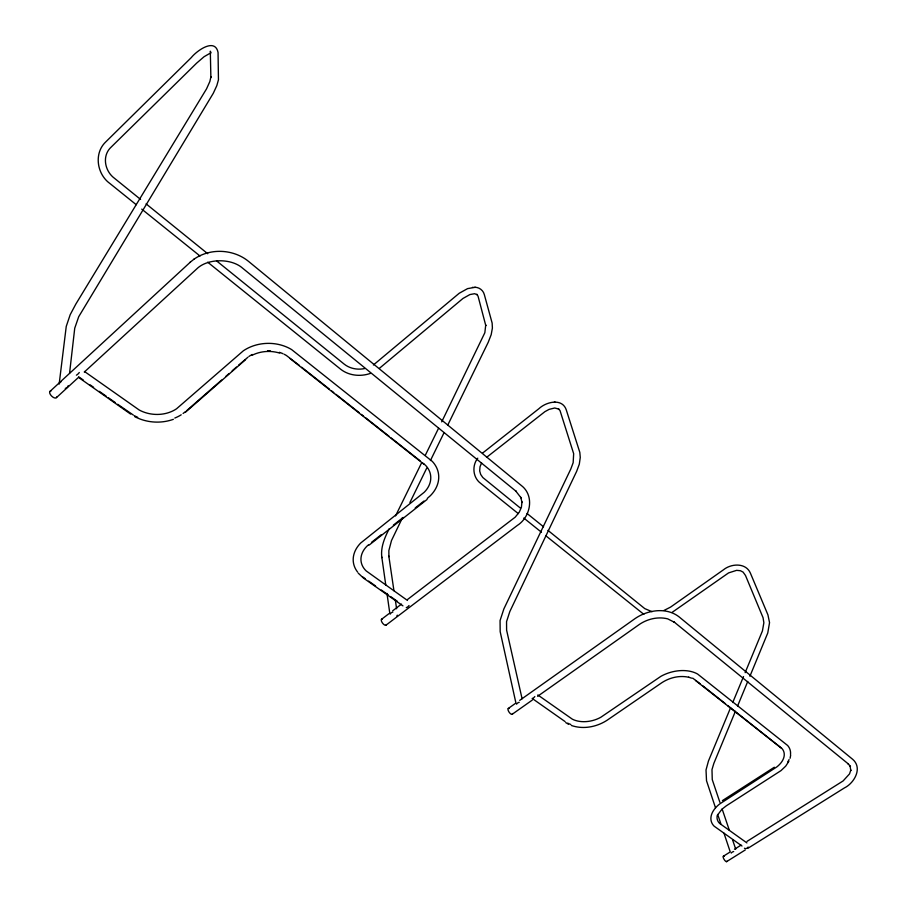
<?xml version="1.0" encoding="UTF-8"?>
<svg xmlns="http://www.w3.org/2000/svg" width="907" height="907" viewBox="0 0 907 907"><rect width="100%" height="100%" fill="white"/><g stroke="black" fill="none" stroke-linecap="round" stroke-linejoin="round"><path stroke-width="1.36" d="M69.567 373.231L74.737 328.198L78.705 316.724L213.281 93.285L216.807 85.666L218.451 79.816L218.054 52.481C215.038 37.38 196.615 50.905 191.354 57.526L105.802 141.866C93.693 153.215 96.856 174.121 109.86 183.463L136.243 204.699M59.306 382.856L66.245 326.418L70.19 314.695L75.803 304.14L206.535 88.875L209.846 81.539L210.968 76.573L210.877 77.492L210.311 51.2L211.093 52.867M790.666 755.157L790.099 758.286M735.384 711.337L713.866 763.331L711.984 769.612L712.256 779.623L719.897 802.355M737.538 706.134L747.753 681.44M749.908 676.248L767.764 632.995L769.544 622.644L767.923 614.821L750.406 573.156C745.883 562.51 731.223 563.451 723.457 569.811L670.624 607.066L663.992 610.445M730.577 707.721L708.469 760.962L706.02 769.975L706.519 780.757L715.476 807.74M732.731 702.528L743.525 676.565M745.135 672.665L762.424 630.943L763.864 622.769L763.07 617.735L745.509 575.503L743.082 572.102L740.418 570.718L736.631 570.344L728.593 572.895L671.974 612.463M402.459 517.761L391.495 540.538L388.854 550.606L388.91 556.705L388.82 556.025L393.944 590.729M409.919 502.512L426.698 468.182M430.428 460.552L444.101 432.582M447.831 424.952L488.215 342.302L491.186 334.683L492.399 328.051L492.138 323.062L484.327 294.605C483.284 290.285 479.077 287.122 474.656 287.292M389.318 528.611C384.806 537.295 380.589 546.966 381.79 556.989L385.77 585.015M395.554 515.902L421.755 462.525M425.496 454.895L438.591 428.206M441.709 421.857L484.837 332.744L485.744 324.933L485.789 325.613L478.068 296.26L476.912 294.253L477.377 294.832L474.644 293.698L469.917 294.56L462.978 298.448L379.545 368.208M481.572 462.967L480.018 466.742L479.678 470.948L480.687 474.44L482.819 477.524L520.459 508.147M718.004 814.475L721.87 809.282L726.235 805.87L781.018 770.599L785.7 766.143L788.875 761.29M477.762 458.171C471.787 465.654 472.785 477.694 480.733 483.42L518.271 513.6M49.828 391.552L59.567 382.584M61.052 381.212L190.402 262.078M56.495 397.572L78.512 377.38L130.597 414.08M84.306 372.063L196.558 269.084C207.363 258.166 231.5 258.098 242.804 268.336L516.276 491.458L515.822 491.084L521.049 497.852L520.765 497.263L522.013 502.523L521.978 501.866L521.389 507.376L519.212 512.262L515.165 517.205L407.628 599.425M368.48 544.835L366.825 546.297A27.017 20.079 -8.7 0 0 366.235 570.968L407.481 600.457M427.242 498.465L430.349 495.71A36.155 28.038 -9.4 0 0 432.31 461.402L291.601 349.569A39.126 31.972 -1.6 0 0 243.371 350.782L176.491 408.83A31.053 24.806 4 0 1 139.168 409.975L84.487 371.496M186.808 410.52L221.648 380.022M225.866 376.326L229.04 373.559M232.203 370.782L236.421 367.086M238.541 365.238L247.962 357.211M185.323 412.368L245.559 359.648M747.742 848.408L844.394 787.934C854.258 783.138 862.897 768.014 852.682 759.329L678.924 616.749C666.26 606.976 647.632 609.946 635.138 618.54L519.711 700.374M193.883 259.277C209.948 247.86 233.462 248.949 248.62 261.443L521.366 485.54C534.79 495.766 530.606 517.047 517.33 525.436L385.906 625.24M190.062 262.35L194.189 259.028M482.694 452.99L538.951 408.66C546.195 401.801 562.306 397.788 566.297 409.964L579.822 452.4L580.265 457.468L579.301 464.203L576.637 471.379L509.836 611.522L506.548 621.635L506.605 630.138L522.092 698.787M371.496 542.375L381.325 534.631M393.355 525.153L403.196 517.409M415.213 507.943L423.954 501.049M369.104 545.118L427.095 499.451M486.537 457.389L544.926 411.653L549.086 409.386L554.733 407.991L558.893 409.125L558.349 408.774L560.004 410.542L573.666 453.693L573.156 462.717L570.82 468.976L503.861 608.937L500.063 620.569L500.176 631.657L515.958 703.197M183.089 413.479L185.754 411.438M381.462 619.368L388.967 613.642M392.686 610.808L401.484 604.107M373.401 364.988L459.225 293.256L467.593 288.619L475.347 287.27M508.283 708.469L515.244 703.537M512.217 714.251L532.318 700.057M537.602 696.315L639.174 624.572C647.371 618.925 657.972 616.409 667.711 618.857L674.547 622.349L674.06 621.953L848.578 764.136L848.056 763.705L850.471 766.585L850.097 765.996L850.777 770.599L850.834 769.964L849.553 773.864L843.113 780.938L747.017 841.39M722.403 800.62L774.329 767.231M723.446 856.185L730.248 851.922L723.979 833.182M734.466 849.269L741.076 845.12M726.575 861.65L745.293 849.938M209.687 53.468L204.052 56.733L196.649 63.127L111.266 146.991C101.697 155.675 104.747 170.924 114.18 178.055L140.596 199.427M252.021 355.295C260.513 351.043 270.615 350.306 279.673 353.095M173.373 419.329C160.811 423.852 146.39 422.832 134.587 416.551M370.589 373.321C360.771 376.893 349.036 375.804 340.703 369.262L207.703 262.202M364.648 368.548C357.641 370.079 349.875 368.65 344.207 364.138L216.535 260.853M554.404 402.05L554.993 401.994M472.479 287.349L473.137 287.326M689.025 677.325C679.638 675.137 669.525 677.563 661.588 682.869L607.271 720.124C596.897 726.961 583.258 729.659 571.353 725.464M652.031 611.681L644.786 608.631L547.964 530.38M688.56 677.178L691.656 678.175M565.764 722.618L568.36 724.171M133.329 415.043L117.683 404.284M692.687 678.13L700.227 683.821M643.834 614.334L545.867 535.799M78.694 376.813L83.285 380.044M90.167 384.897L93.602 387.312M99.339 391.359L106.221 396.2M108.511 397.822L115.393 402.663M362.902 577.045L365.204 578.666M368.661 581.104L375.566 585.967M381.314 590.015L388.219 594.89M390.52 596.511L397.425 601.375M402.935 605.865L363.446 578.054L358.22 573.145M532.545 698.696L565.106 721.598M741.994 846.004L714.115 826.152A28.321 17.052 -17.3 0 1 719.704 803.953L776.8 766.937A22.788 14.115 -18.4 0 0 781.981 748.536L727.709 705.499M537.828 694.966L572.362 719.183A24.104 16.054 -14.8 0 0 600.774 717.301L660.942 676.305A30.929 20.385 -17.2 0 1 697.585 674.026L787.673 745.52A29.319 18.163 -18.4 0 1 790.519 754.499M746.914 842.92L719.512 823.329A22.017 13.254 -17.3 0 1 717.324 815.098M299.469 365.51L286.363 355.465A30.407 24.852 -1.6 0 0 284.152 354.263M301.68 367.256L329.332 389.092M331.543 390.849L333.753 392.595M335.964 394.341L359.195 412.685M361.405 414.431L363.616 416.177M365.827 417.923L389.058 436.267M391.268 438.024L420.032 460.733M290.002 358.492L423.988 464.282M702.426 685.556L725.509 703.764M695.522 680.477L781.324 748.128M523.793 518.044L541.456 532.239M141.741 209.12L200.005 256.012M146.106 203.871L207.737 253.733M527.058 513.487L543.565 526.82M423.354 463.352L425.734 465.529A28.106 21.791 -9.4 0 1 424.295 492.206L360.714 542.998A34.761 25.827 -8.7 0 0 357.619 572.079M722.153 809.044L729.387 830.415M732.55 839.769L735.713 849.122M717.72 814.441L720.85 823.805M395.384 600.445L396.608 608.767M381.79 556.989L381.881 557.669M386.972 593.427L389.806 613.336M397.289 615.173A3.741 2.687 -8.9 0 1 396.892 615.842M390.169 614.152A3.741 2.687 -8.9 0 1 392.878 612.089M409.012 605.525A3.753 2.075 -54.7 0 1 406.279 607.599M68.138 385.736A4.569 3.583 8.1 0 1 65.27 388.366M59.159 384.115A4.569 3.583 8.1 0 1 60.984 381.858M248.983 356.428A30.407 24.852 -1.6 0 1 252.271 354.49M267.565 350.703A30.407 24.852 -1.6 0 1 270.252 350.726M279.367 352.335A30.407 24.852 -1.6 0 1 282.995 353.719M181.219 414.805A39.953 31.915 4 0 1 174.802 418.048M137.683 417.311A39.953 31.915 4 0 1 134.338 415.667M79.294 372.505A4.433 1.474 -53.1 0 1 76.392 375.169M386.405 624.538A3.719 1.599 52.9 0 1 382.573 623.154A3.719 1.599 52.9 0 1 382.266 619.073M56.699 396.994A4.501 2.154 44.4 0 1 51.518 395.974A4.501 2.154 44.4 0 1 50.894 391.064M748.128 847.036A3.084 2.392 -58.7 0 1 745.667 848.578M745.021 848.499A3.084 2.392 -58.7 0 1 744.454 848.238M512.546 713.503A3.503 1.395 55.4 0 1 510.607 713.786A3.503 1.395 55.4 0 1 508.079 710.056A3.503 1.395 55.4 0 1 509.144 708.492M789.056 759.567A29.319 18.163 -18.4 0 1 787.639 762.107M570.775 724.478A31.008 20.646 -14.8 0 1 567.725 723.162M534.813 696.553A3.515 2.233 -55.7 0 1 532.171 698.424M516.593 704.172A3.481 2.347 -12.8 0 1 519.212 702.313M726.904 861.174A3.175 1.032 58 0 1 725.192 860.845A3.175 1.032 58 0 1 723.185 857.33A3.175 1.032 58 0 1 724.194 856.446M731.223 853.068A3.061 1.791 -16.8 0 1 733.672 851.537"/></g></svg>
